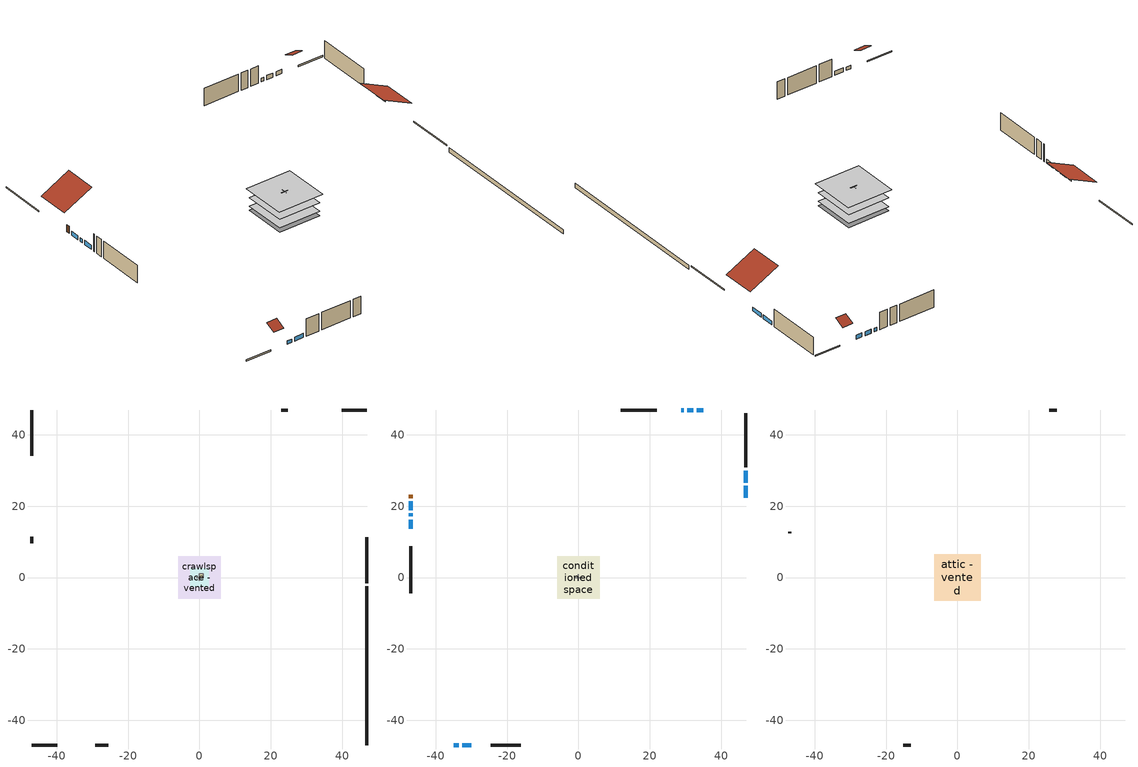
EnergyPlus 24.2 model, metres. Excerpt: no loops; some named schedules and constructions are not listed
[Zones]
crawlspace - vented
 floor foundation (Slab2 construction): -5.92,-5.92 -5.92,5.92 5.92,5.92 5.92,-5.92 z-0.91
 wall outside (RimJoist1 construction): 46.96,-1.59 46.96,11.25 z0.3:0.61
 wall outside (RimJoist2 construction): -46.96,-46.96 -39.82,-46.96 z0.3:0.61
 wall outside (RimJoist3 construction): -46.96,46.96 -46.96,34.12 z0.3:0.61
 wall outside (RimJoist4 construction): 46.96,46.96 39.82,46.96 z0.3:0.61
 wall foundation (FoundationWall1 construction): 46.96,-46.96 46.96,-2.52 z-0.91:0.3
furnace airloop ret air zone
 floor adiabatic (AdiabaticConst): 0,0 0,1 1,1 1,0 z0
 wall adiabatic (AdiabaticConst): 0,1 0,0 1,0 1,1 0,1 z0:1
 ceiling adiabatic (AdiabaticConst): 1,0 1,1 0,1 0,0 z1
garage
 floor foundation (Slab1 construction): -2.59,-2.59 -2.59,2.59 2.59,2.59 2.59,-2.59 z0
 wall outside (Wall1 construction): -29.2,-46.96 -25.54,-46.96 z0.3:5.18
 wall outside (Wall12 construction): 24.73,46.96 22.91,46.96 z0.3:5.18
 wall outside (Wall2 construction): -46.96,11.49 -46.96,9.66 z0.3:5.18
 wall to conditioned space (Wall5 construction Reversed): 0,-0.91 0,0.91 z0.3:5.18
 wall to conditioned space (Wall6 construction Reversed): 0.91,0 -0.91,0 z0.3:5.18
conditioned space
 floor to crawlspace - vented (Floor1 construction): -5.92,-5.92 -5.92,5.92 5.92,5.92 5.92,-5.92 z0.3
 floor to garage (Floor2 construction): -2.59,-2.59 -2.59,2.59 2.59,2.59 2.59,-2.59 z0.3
 floor adiabatic (AdiabaticFloorConstruction): -5.92,-5.92 -5.92,5.92 5.92,5.92 5.92,-5.92 z2.74
 wall outside (AdiabaticWallConstruction 1): -46.96,23.2 -46.96,22.28 z0.3:2.34
 wall outside (AdiabaticWallConstruction): 46.96,22.37 46.96,25.7 / 46.96,26.63 46.96,29.96 / -46.96,21.36 -46.96,18.88 z0.3:1.4; 34.91,46.96 33.16,46.96 / -46.96,16.24 -46.96,13.69 / 32.23,46.96 30.48,46.96 z0.3:1.46; -34.91,-46.96 -33.57,-46.96 z0.3:1.22; -32.64,-46.96 -30.12,-46.96 z0.3:1.43; -46.96,17.96 -46.96,17.17 z0.3:1.37; 29.55,46.96 28.78,46.96 z0.3:1.34
 wall outside (Wall3 construction): 46.96,30.89 46.96,46.03 z0.3:5.18
 wall outside (Wall4 construction): -24.61,-46.96 -16.2,-46.96 z0.3:5.18
 wall outside (Wall7 construction): -46.96,8.73 -46.96,-4.36 z0.3:5.18
 wall outside (Wall8 construction): 21.98,46.96 11.9,46.96 z0.3:5.18
 window (WindowConstruction): 46.96,22.37 46.96,25.7 z0.3:1.4
 window (WindowConstruction 9): 34.91,46.96 33.16,46.96 z0.3:1.46
 window (WindowConstruction 1): 46.96,26.63 46.96,29.96 z0.3:1.4
 window (WindowConstruction 2): -34.91,-46.96 -33.57,-46.96 z0.3:1.22
 window (WindowConstruction 3): -32.64,-46.96 -30.13,-46.96 z0.3:1.43
 window (WindowConstruction 4): -46.96,21.36 -46.96,18.88 z0.3:1.4
 window (WindowConstruction 5): -46.96,17.95 -46.96,17.17 z0.3:1.37
 window (WindowConstruction 6): -46.96,16.24 -46.96,13.69 z0.3:1.46
 window (WindowConstruction 7): 32.23,46.96 30.48,46.96 z0.3:1.46
 window (WindowConstruction 8): 29.55,46.96 28.78,46.96 z0.3:1.34
 door (Door): -46.96,23.2 -46.96,22.28 z0.3:2.34
 ceiling adiabatic (AdiabaticFloorConstruction): 5.92,-5.92 5.92,5.92 -5.92,5.92 -5.92,-5.92 z2.74
attic - vented
 floor to conditioned space (Floor3 construction Reversed): -6.46,-6.46 -6.46,6.46 6.46,6.46 6.46,-6.46 z5.18
 wall outside (Wall10 construction): 27.85,46.96 25.66,46.96 z0.3:5.18
 wall outside (Wall11 construction): -46.96,12.76 -46.96,12.42 z0.3:5.18
 wall outside (Wall9 construction): -15.27,-46.96 -13.08,-46.96 z0.3:5.18
 roof outside (Roof1 construction): 46.96,21.45,5.18 38.66,21.45,9.33 38.66,12.17,9.33 46.96,12.17,5.18
 roof outside (Roof2 construction): -35.84,-46.96,5.18 -35.84,-44.22,6.55 -38.89,-44.22,6.55 -38.89,-46.96,5.18
 roof outside (Roof3 construction): 35.84,46.96,5.18 35.84,44.22,6.55 38.89,44.22,6.55 38.89,46.96,5.18
 roof outside (Roof4 construction): -46.96,24.13,5.18 -38.85,24.13,9.24 -38.85,33.19,9.24 -46.96,33.19,5.18
[Material] Roughness=Rough; Thermal Absorptance=0.9
Name | Thickness {m} | Conductivity {W/m-K} | Density {kg/m3} | Specific Heat {J/kg-K} | Solar Absorptance | Visible Absorptance
ceiling loosefill ins | 0.254 | 0.0480833 | 16.02 | 1046.75 | 0.7 | 0.7
ceiling stud and cavity | 0.1397 | 0.104117 | 65.682 | 1177.47 | 0.7 | 0.7
floor covering | 0.0127 | 0.0433444 | 54.468 | 1339.84 | 0.6 | 0.6
floor stud and cavity | 0.1397 | 0.923637 | 92.3553 | 1139.71 | 0.7 | 0.7
gypsum board | 0.0127 | 0.160291 | 801 | 837.4 | 0.6 | 0.6
osb sheathing 0.5 in. 2; osb sheathing 0.5 in. 3 | 0.0127 | 0.115458 | 512.64 | 1214.23 | 0.7 | 0.7
osb sheathing 0.75 in. | 0.01905 | 0.115458 | 512.64 | 1214.23 | 0.7 | 0.7
wall stud and cavity 2 | 0.1397 | 0.335416 | 139.0536 | 1170.24 | 0.7 | 0.7
[Construction]
Floor1 construction Reversed: floor covering, osb sheathing 0.75 in., floor stud and cavity
Floor3 construction: ceiling loosefill ins, ceiling stud and cavity, gypsum board
Wall5 construction: osb sheathing 0.5 in. 2, wall stud and cavity 2, gypsum board
Wall6 construction: osb sheathing 0.5 in. 3, wall stud and cavity 2, gypsum board
[EnergyManagementSystem:Program]
infil_program: Set p_m = 0.14; Set p_s = 0.22; Set s_m = 270; Set s_s = 370; Set z_m = 9.99744; Set z_s = 4.8768; Set f_t = (((s_m/z_m)^p_m)*((z_s/s_s)^p_s)); Set Tdiff = tin_s-tout_s; Set dT = @Abs Tdiff; Set c = 0.3241; Set Cs = 0.0872; Set Cw = 0.1017; Set n = 0.65; Set sft = (f_t*0.5); Set temp1 = ((c*Cw)*((sft*site_vw_s)^(2*n)))^2; Set Qinf = (((c*Cs*(dT^n))^2)+temp1)^0.5; Set Qinf = (@Max Qinf 0); Set mech_vent_house_fan_sensible_load_act = 0.0; Set mech_vent_house_fan_latent_load_act = 0.0; Set OASupInPb = out_pb_s; Set OASupInTemp = tout_s; Set OASupInW = out_wt_s; Set OASupRho = (@RhoAirFnPbTdbW OASupInPb OASupInTemp OASupInW); Set OASupCp = (@CpAirFnW OASupInW); Set OASupInEnth = (@HFnTdbW OASupInTemp OASupInW); Set ZoneTemp = tin_s; Set ZoneW = win_s; Set ZoneCp = (@CpAirFnW ZoneW); Set ZoneAirEnth = (@HFnTdbW ZoneTemp ZoneW); Set mech_vent_house_fan_cfis_act = 0.0; Set QWHV_cfis_sup = 0.0; Set QWHV_cfis_suppl_sup = 0.0; Set QWHV_cfis_suppl_exh = 0.0; Set Qrange = 0; Set Qrange = Qrange + 0.04719 * mech_vent_range_fan_0_sch_s; Set Qbath = 0; Set Qbath = Qbath + 0.04719 * mech_vent_bath_fan_0_sch_s; Set Qdryer = 0; Set Qdryer = Qdryer + 0.16732 * clothes_dryer_exhaust_0_sch_s; Set QWHV_sup = 0.0; Set QWHV_exh = 0.0; Set Qsupply = QWHV_sup + QWHV_cfis_sup + QWHV_cfis_suppl_sup; Set Qexhaust = Qrange + Qbath + Qdryer + QWHV_exh + QWHV_cfis_suppl_exh; Set Qfan = (@Max Qexhaust Qsupply); Set Qducts = 0; Set Qducts = Qducts - furnace_airloop_0_DuctImbalLkSupFanEquivCond; Set Qducts = Qducts + furnace_airloop_0_DuctImbalLkExhFanEquivCond; If Qducts < 0; Set Qsupply = Qsupply - Qducts; Else; Set Qexhaust = Qexhaust + Qducts; EndIf; Set Qfan_with_ducts = (@Max Qexhaust Qsupply); Set Qimb = (@Abs (Qsupply - Qexhaust)); If Qinf + Qimb > 0; Set Qtot = Qfan_with_ducts + (Qinf^2) / (Qinf + Qimb); Else; Set Qtot = Qfan_with_ducts; EndIf; Set Qinf_adj = Qtot - Qfan; Set infil_flow_act = Qinf_adj; Set infil_program_Qinf = Qinf_adj; Set infil_program_Qfan = Qfan; Set Qload = Qfan; Set Effectiveness_Sens = 0.0; Set Effectiveness_Lat = 0.0; Set Fan_MFR = Qload * OASupRho; Set ZoneInEnth = OASupInEnth; Set ZoneInTemp = OASupInTemp; Set FanTotalToCond = Fan_MFR * (ZoneInEnth - ZoneAirEnth); Set FanSensToCond = Fan_MFR * ZoneCp * (ZoneInTemp - ZoneTemp); Set FanLatToCond = FanTotalToCond - FanSensToCond; Set mech_vent_house_fan_sensible_load_act = mech_vent_house_fan_sensible_load_act + FanSensToCond; Set mech_vent_house_fan_latent_load_act = mech_vent_house_fan_latent_load_act + FanLatToCond
natural_vent_program: Set Tin = tin_s; Set Tout = tout_s; Set Wout = out_wt_s; Set Pbar = out_pb_s; Set Phiout = (@RhFnTdbWPb Tout Wout Pbar); Set MaxHR = 0.0115; Set Tnvsp = (htg_sp_s + clg_sp_s) / 2; Set NVavail = natural_vent_s; Set ClgSsnAvail = cool_season; Set Qnv = 0; Set Qwhf = 0; Set whole_house_fan_mix_act = 0; Set whole_house_fan_act = 0; If ((Wout < MaxHR) && (Tin > Tout) && (Tin > Tnvsp) && (ClgSsnAvail > 0)); Set WHF_Flow = 0; Set Adj = (Tin-Tnvsp)/(Tin-Tout); Set Adj = (@Min Adj 1); Set Adj = (@Max Adj 0); If (WHF_Flow > 0); Set Qwhf = WHF_Flow*Adj; Set whole_house_fan_mix_act = WHF_Flow*Adj; Set WHF_W = 0; Set whole_house_fan_act = WHF_W*Adj; ElseIf (NVavail > 0); Set NVArea = 9131.34689856; Set Cs = 0.00017937135914540493; Set Cw = 8.97707065726015e-05; Set Tdiff = Tin-Tout; Set dT = (@Abs Tdiff); Set Vwind = site_vw_s; Set SGNV = NVArea*Adj*((((Cs*dT)+(Cw*(Vwind^2)))^0.5)/1000); Set MaxNV = 4.165722765312; Set Qnv = (@Min SGNV MaxNV); EndIf; EndIf; Set natural_vent_flow_act = Qnv; Set whole_house_fan_flow_act = Qwhf; Set natural_vent_program_Qnv = Qnv; Set natural_vent_program_Qwhf = Qwhf
room_ac_supply_fan_disaggregate_program: Set room_ac_supply_fan_clg = 0; If room_ac_clg_coil_s > 0; Set room_ac_supply_fan_clg = room_ac_supply_fan_s; EndIf
total_airflows_program: Set total_infil_flow_rate = 0; Set total_mechvent_flow_rate = 0; Set total_natvent_flow_rate = 0; Set total_whf_flow_rate = 0; Set total_infil_flow_rate = total_infil_flow_rate + (infil_program_Qinf * 1); Set total_mechvent_flow_rate = total_mechvent_flow_rate + (infil_program_Qfan * 1); Set total_natvent_flow_rate = total_natvent_flow_rate + (natural_vent_program_Qnv * 1); Set total_whf_flow_rate = total_whf_flow_rate + (natural_vent_program_Qwhf * 1)
total_loads_program: Set loads_htg_tot = 0; Set loads_clg_tot = 0; If htg_load_cond > 0; Set loads_htg_tot = loads_htg_tot + (htg_load_cond - clg_load_cond) * 1.0; Set loads_htg_tot = loads_htg_tot + (htg_load_duct - clg_load_duct) * 1.0; EndIf; Set loads_htg_tot = (@Max loads_htg_tot 0); If clg_load_cond > 0; Set loads_clg_tot = loads_clg_tot + (clg_load_cond - htg_load_cond) * 0.8; Set loads_clg_tot = loads_clg_tot + (clg_load_duct - htg_load_duct) * 0.8; EndIf; Set loads_clg_tot = (@Max loads_clg_tot 0)
unmet_hours_program: Set htg_unmet_hours = 0; Set clg_unmet_hours = 0; Set unit_htg_unmet_hours = 0; If ((DayOfYear >= 1) && (DayOfYear <= 365)); Set unit_htg_unmet_hours = unit_htg_unmet_hours + conditioned_space_htg_unmet_s; If unit_htg_unmet_hours > htg_unmet_hours; Set htg_unmet_hours = unit_htg_unmet_hours; EndIf; EndIf; Set unit_clg_unmet_hours = 0; If ((DayOfYear >= 1) && (DayOfYear <= 365)); Set unit_clg_unmet_hours = unit_clg_unmet_hours + conditioned_space_clg_unmet_s; If unit_clg_unmet_hours > clg_unmet_hours; Set clg_unmet_hours = unit_clg_unmet_hours; EndIf; EndIf
water_heater_Control: Set water_heater_HPWHSchedOverride = water_heater_T_set; If (water_heater_amb_temp<5.56) || (water_heater_amb_temp>48.89); Set water_heater_UESchedOverride = water_heater_T_set; Set water_heater_LESchedOverride = water_heater_T_set; Else; Set water_heater_UESchedOverride = water_heater_T_set - 9.0; Set water_heater_LESchedOverride = 0; EndIf
water_heater_hpwh_EC_adj: If WarmupFlag == 0; Set dhw_e_cons = water_heater_tank_energy + water_heater_tank_on_cycle_parasitic + water_heater_tank_off_cycle_parasitic + water_heater_coil_energy + water_heater_fan_energy; Set water_heater_hpwh_ec_adj_act = 0.0 * dhw_e_cons / 1; EndIf
water_heater_InletAir: Set water_heater_Tamb_act = water_heater_amb_temp; Set water_heater_RHamb_act = 0; Set water_heater_RHamb_act = water_heater_RHamb_act + (water_heater_amb_rh / 100) / 1; Set water_heater_sens_act = (0 - water_heater_sens_cool - (water_heater_tl + water_heater_fan_pwr)) / 1; Set water_heater_lat_act = (0 - water_heater_lat_cool) / 1
[EnergyManagementSystem:Subroutine]
furnace_airloop_0_duct_subroutine: Set AH_MFR = furnace_airloop_AH_MFR / 1; If AH_MFR > 0; Set AH_Tout = furnace_airloop_AH_Tout; Set AH_Wout = furnace_airloop_AH_Wout; Set RA_T = furnace_airloop_RA_T; Set RA_W = furnace_airloop_Ra_W; Set Fan_RTF = furnace_airloop_Fan_RTF; Set DZ_T = furnace_airloop_0_DZ_T; Set DZ_W = furnace_airloop_0_DZ_W; Set AH_VFR = furnace_airloop_AH_VFR / 1; Set h_SA = (@HFnTdbW AH_Tout AH_Wout); Set h_RA = (@HFnTdbW RA_T RA_W); Set h_fg = (@HfgAirFnWTdb AH_Wout AH_Tout); Set h_DZ = (@HFnTdbW DZ_T DZ_W); Set air_cp = 1006.0; Set f_sup = 0.133; Set f_ret = 0.067; Set sup_lk_mfr = f_sup * AH_MFR; Set ret_lk_mfr = f_ret * AH_MFR; Set SupTotLkToCond = sup_lk_mfr*(h_RA - h_SA); Set SupLatLkToCond = sup_lk_mfr*h_fg*(RA_W-AH_Wout); Set SupSensLkToCond = SupTotLkToCond-SupLatLkToCond; Set supply_ua = 207.982; Set eTm = 0-((Fan_RTF/(AH_MFR*air_cp))*supply_ua); Set t_sup = DZ_T+((AH_Tout-DZ_T)*(@Exp eTm)); Set SupCondToCond = AH_MFR*air_cp*(t_sup-AH_Tout); Set SupCondToDZ = 0-SupCondToCond; Set return_ua = 77.031; Set eTm = 0-((Fan_RTF/(AH_MFR*air_cp))*return_ua); Set t_ret = DZ_T+((RA_T-DZ_T)*(@Exp eTm)); Set RetCondToRP = AH_MFR*air_cp*(t_ret-RA_T); Set RetCondToDZ = 0-RetCondToRP; Set RetLatLkToRP = 0; Set RetSensLkToRP = ret_lk_mfr*air_cp*(DZ_T-RA_T); Set SupTotLkToDZ = sup_lk_mfr*(h_SA-h_DZ); Set SupLatLkToDZ = sup_lk_mfr*h_fg*(AH_Wout-DZ_W); Set SupSensLkToDZ = SupTotLkToDZ-SupLatLkToDZ; Set FracOutsideToCond = 1.0; Set FracOutsideToDZ = 0.0; Set FracCondToOutside = 0.0; Set FracDZToOutside = 1.0; Set FracDZToCond = 0.0; Set FracCondToDZ = 0.0; Set lk_imbal_vfr = @ABS(f_sup - f_ret) * AH_VFR; Set ImbalLkCondToDZ = lk_imbal_vfr * FracCondToDZ; Set ImbalLkDZToCond = lk_imbal_vfr * FracDZToCond; Set ImbalLkOutsideToCond = lk_imbal_vfr * FracOutsideToCond; Set ImbalLkOutsideToDZ = lk_imbal_vfr * FracOutsideToDZ; Set ImbalLkCondToOutside = lk_imbal_vfr * FracCondToOutside; Set ImbalLkDZToOutside = lk_imbal_vfr * FracDZToOutside; Else; Set SupLatLkToCond = 0; Set SupSensLkToCond = 0; Set SupCondToCond = 0; Set RetCondToRP = 0; Set RetLatLkToRP = 0; Set RetSensLkToRP = 0; Set RetCondToDZ = 0; Set SupCondToDZ = 0; Set SupLatLkToDZ = 0; Set SupSensLkToDZ = 0; Set ImbalLkCondToDZ = 0; Set ImbalLkDZToCond = 0; Set ImbalLkOutsideToCond = 0; Set ImbalLkOutsideToDZ = 0; Set ImbalLkCondToOutside = 0; Set ImbalLkDZToOutside = 0; EndIf; Set furnace_airloop_0_SupLatLkToCond = SupLatLkToCond; Set furnace_airloop_0_SupSensLkToCond = SupSensLkToCond; Set furnace_airloop_0_SupCondToLv = SupCondToCond; Set furnace_airloop_0_RetCondToRP = RetCondToRP; Set furnace_airloop_0_RetLatLkToRP = RetLatLkToRP; Set furnace_airloop_0_RetSensLkToRP = RetSensLkToRP; Set furnace_airloop_0_RetCondToDZ = RetCondToDZ; Set furnace_airloop_0_SupCondToDZ = SupCondToDZ; Set furnace_airloop_0_SupLatLkToDZ = SupLatLkToDZ; Set furnace_airloop_0_SupSensLkToDZ = SupSensLkToDZ; Set furnace_airloop_0_ZoneMixCondToDZ = ImbalLkCondToDZ; Set furnace_airloop_0_ZoneMixDZToCond = ImbalLkDZToCond; Set furnace_airloop_0_DuctImbalLkSupFanEquivCond = ImbalLkCondToOutside; Set furnace_airloop_0_DuctImbalLkExhFanEquivCond = ImbalLkOutsideToCond; Set furnace_airloop_0_DuctImbalLkSupFanEquivDZ = ImbalLkDZToOutside; Set furnace_airloop_0_DuctImbalLkExhFanEquivDZ = ImbalLkOutsideToDZ
[EnergyManagementSystem:ProgramCallingManager]
component_loads_program_calling_manager: EndOfZoneTimestepAfterZoneReporting; component_loads_program
crawlspace_vented_1_duct_leakage_imbalance_infil_program_calling_manager: BeginZoneTimestepAfterInitHeatBalance; crawlspace_vented_1_duct_leakage_imbalance_infil_program
fridge_schedule_program_calling_manager: BeginZoneTimestepAfterInitHeatBalance; fridge_schedule_program
furnace_airloop_0_duct_program_calling_manager: EndOfSystemTimestepAfterHVACReporting; furnace_airloop_0_duct_program
furnace_supply_fan_disaggregate_program_calling_manager: EndOfSystemTimestepBeforeHVACReporting; furnace_supply_fan_disaggregate_program
infil_program_calling_manager: BeginZoneTimestepAfterInitHeatBalance; infil_program
natural_vent_program_calling_manager: BeginZoneTimestepAfterInitHeatBalance; natural_vent_program
room_ac_supply_fan_disaggregate_program_calling_manager: EndOfSystemTimestepBeforeHVACReporting; room_ac_supply_fan_disaggregate_program
total_airflows_program_calling_manager: EndOfZoneTimestepAfterZoneReporting; total_airflows_program
total_loads_program_calling_manager: EndOfZoneTimestepAfterZoneReporting; total_loads_program
unmet_hours_program_calling_manager: EndOfZoneTimestepBeforeZoneReporting; unmet_hours_program
water_heater_hpwh_EC_adj_ProgramManager: EndOfSystemTimestepBeforeHVACReporting; water_heater_hpwh_EC_adj
water_heater_ProgramManager: InsideHVACSystemIterationLoop; water_heater_Control; water_heater_InletAir
[EnergyManagementSystem:OutputVariable]
Name | EMS Variable | Type of Data in Variable | Update Frequency | EMS Program or Subroutine | Units
furnace supply fan disaggregate htg primary | furnace_supply_fan_primary_htg | Summed | SystemTimestep | furnace_supply_fan_disaggregate_program | J
room ac supply fan disaggregate clg | room_ac_supply_fan_clg | Summed | SystemTimestep | room_ac_supply_fan_disaggregate_program | J
loads_htg_tot_peakload_outvar; loads_htg_tot_annual_outvar; loads_htg_tot_timeseries_outvar | loads_htg_tot | Summed | ZoneTimestep | total_loads_program | J
loads_clg_tot_peakload_outvar; loads_clg_tot_annual_outvar; loads_clg_tot_timeseries_outvar | loads_clg_tot | Summed | ZoneTimestep | total_loads_program | J
htg_unmet_hours_annual_outvar; htg_unmet_hours_timeseries_outvar | htg_unmet_hours | Summed | ZoneTimestep | unmet_hours_program | hr
clg_unmet_hours_annual_outvar; clg_unmet_hours_timeseries_outvar | clg_unmet_hours | Summed | ZoneTimestep | unmet_hours_program | hr
loads_htg_roofs_annual_outvar; loads_htg_roofs_timeseries_outvar | loads_htg_roofs | Summed | ZoneTimestep | component_loads_program | J
loads_htg_ceilings_annual_outvar; loads_htg_ceilings_timeseries_outvar | loads_htg_ceilings | Summed | ZoneTimestep | component_loads_program | J
loads_htg_walls_annual_outvar; loads_htg_walls_timeseries_outvar | loads_htg_walls | Summed | ZoneTimestep | component_loads_program | J
loads_htg_rim_joists_annual_outvar; loads_htg_rim_joists_timeseries_outvar | loads_htg_rim_joists | Summed | ZoneTimestep | component_loads_program | J
loads_htg_foundation_walls_annual_outvar; loads_htg_foundation_walls_timeseries_outvar | loads_htg_foundation_walls | Summed | ZoneTimestep | component_loads_program | J
loads_htg_doors_annual_outvar; loads_htg_doors_timeseries_outvar | loads_htg_doors | Summed | ZoneTimestep | component_loads_program | J
loads_htg_windows_conduction_annual_outvar; loads_htg_windows_conduction_timeseries_outvar | loads_htg_windows_conduction | Summed | ZoneTimestep | component_loads_program | J
loads_htg_windows_solar_annual_outvar; loads_htg_windows_solar_timeseries_outvar | loads_htg_windows_solar | Summed | ZoneTimestep | component_loads_program | J
loads_htg_skylights_conduction_annual_outvar; loads_htg_skylights_conduction_timeseries_outvar | loads_htg_skylights_conduction | Summed | ZoneTimestep | component_loads_program | J
loads_htg_skylights_solar_annual_outvar; loads_htg_skylights_solar_timeseries_outvar | loads_htg_skylights_solar | Summed | ZoneTimestep | component_loads_program | J
loads_htg_floors_annual_outvar; loads_htg_floors_timeseries_outvar | loads_htg_floors | Summed | ZoneTimestep | component_loads_program | J
loads_htg_slabs_annual_outvar; loads_htg_slabs_timeseries_outvar | loads_htg_slabs | Summed | ZoneTimestep | component_loads_program | J
loads_htg_internal_mass_annual_outvar; loads_htg_internal_mass_timeseries_outvar | loads_htg_internal_mass | Summed | ZoneTimestep | component_loads_program | J
loads_htg_infil_annual_outvar; loads_htg_infil_timeseries_outvar | loads_htg_infil | Summed | ZoneTimestep | component_loads_program | J
loads_htg_natvent_annual_outvar; loads_htg_natvent_timeseries_outvar | loads_htg_natvent | Summed | ZoneTimestep | component_loads_program | J
loads_htg_mechvent_annual_outvar; loads_htg_mechvent_timeseries_outvar | loads_htg_mechvent | Summed | ZoneTimestep | component_loads_program | J
loads_htg_whf_annual_outvar; loads_htg_whf_timeseries_outvar | loads_htg_whf | Summed | ZoneTimestep | component_loads_program | J
loads_htg_ducts_annual_outvar; loads_htg_ducts_timeseries_outvar | loads_htg_ducts | Summed | ZoneTimestep | component_loads_program | J
loads_htg_intgains_annual_outvar; loads_htg_intgains_timeseries_outvar | loads_htg_intgains | Summed | ZoneTimestep | component_loads_program | J
loads_htg_lighting_annual_outvar; loads_htg_lighting_timeseries_outvar | loads_htg_lighting | Summed | ZoneTimestep | component_loads_program | J
loads_clg_roofs_annual_outvar; loads_clg_roofs_timeseries_outvar | loads_clg_roofs | Summed | ZoneTimestep | component_loads_program | J
loads_clg_ceilings_annual_outvar; loads_clg_ceilings_timeseries_outvar | loads_clg_ceilings | Summed | ZoneTimestep | component_loads_program | J
loads_clg_walls_annual_outvar; loads_clg_walls_timeseries_outvar | loads_clg_walls | Summed | ZoneTimestep | component_loads_program | J
loads_clg_rim_joists_annual_outvar; loads_clg_rim_joists_timeseries_outvar | loads_clg_rim_joists | Summed | ZoneTimestep | component_loads_program | J
loads_clg_foundation_walls_annual_outvar; loads_clg_foundation_walls_timeseries_outvar | loads_clg_foundation_walls | Summed | ZoneTimestep | component_loads_program | J
loads_clg_doors_annual_outvar; loads_clg_doors_timeseries_outvar | loads_clg_doors | Summed | ZoneTimestep | component_loads_program | J
loads_clg_windows_conduction_annual_outvar; loads_clg_windows_conduction_timeseries_outvar | loads_clg_windows_conduction | Summed | ZoneTimestep | component_loads_program | J
loads_clg_windows_solar_annual_outvar; loads_clg_windows_solar_timeseries_outvar | loads_clg_windows_solar | Summed | ZoneTimestep | component_loads_program | J
loads_clg_skylights_conduction_annual_outvar; loads_clg_skylights_conduction_timeseries_outvar | loads_clg_skylights_conduction | Summed | ZoneTimestep | component_loads_program | J
loads_clg_skylights_solar_annual_outvar; loads_clg_skylights_solar_timeseries_outvar | loads_clg_skylights_solar | Summed | ZoneTimestep | component_loads_program | J
loads_clg_floors_annual_outvar; loads_clg_floors_timeseries_outvar | loads_clg_floors | Summed | ZoneTimestep | component_loads_program | J
loads_clg_slabs_annual_outvar; loads_clg_slabs_timeseries_outvar | loads_clg_slabs | Summed | ZoneTimestep | component_loads_program | J
loads_clg_internal_mass_annual_outvar; loads_clg_internal_mass_timeseries_outvar | loads_clg_internal_mass | Summed | ZoneTimestep | component_loads_program | J
loads_clg_infil_annual_outvar; loads_clg_infil_timeseries_outvar | loads_clg_infil | Summed | ZoneTimestep | component_loads_program | J
loads_clg_natvent_annual_outvar; loads_clg_natvent_timeseries_outvar | loads_clg_natvent | Summed | ZoneTimestep | component_loads_program | J
loads_clg_mechvent_annual_outvar; loads_clg_mechvent_timeseries_outvar | loads_clg_mechvent | Summed | ZoneTimestep | component_loads_program | J
loads_clg_whf_annual_outvar; loads_clg_whf_timeseries_outvar | loads_clg_whf | Summed | ZoneTimestep | component_loads_program | J
loads_clg_ducts_annual_outvar; loads_clg_ducts_timeseries_outvar | loads_clg_ducts | Summed | ZoneTimestep | component_loads_program | J
loads_clg_intgains_annual_outvar; loads_clg_intgains_timeseries_outvar | loads_clg_intgains | Summed | ZoneTimestep | component_loads_program | J
loads_clg_lighting_annual_outvar; loads_clg_lighting_timeseries_outvar | loads_clg_lighting | Summed | ZoneTimestep | component_loads_program | J
total_infil_flow_rate_timeseries_outvar | total_infil_flow_rate | Averaged | ZoneTimestep | total_airflows_program | m^3/s
total_mechvent_flow_rate_timeseries_outvar | total_mechvent_flow_rate | Averaged | ZoneTimestep | total_airflows_program | m^3/s
total_natvent_flow_rate_timeseries_outvar | total_natvent_flow_rate | Averaged | ZoneTimestep | total_airflows_program | m^3/s
total_whf_flow_rate_timeseries_outvar | total_whf_flow_rate | Averaged | ZoneTimestep | total_airflows_program | m^3/s
[Schedule:Day:Interval]
trans schedule winter=0.85 summer=0.7 day; trans schedule winter=0.85 summer=0.7 day 2: No, 24:00, 0.85
trans schedule winter=0.85 summer=0.7 day 1: No, 24:00, 0.7
trans schedule winter=0.85 summer=0.7 default day; mech vent bath fan 0 schedule default day; mech vent range fan 0 schedule default day; misc permanent spa pump schedule default day; general water use schedule default day; misc permanent spa heater schedule default day; cooling season schedule day; cooling season schedule day 2; cooling season schedule default day; exterior lighting schedule default day; natural vent schedule default day: No, 24:00, 0
mech vent bath fan 0 schedule day: No, 03:00, 0, 04:00, 1, 24:00, 0
mech vent range fan 0 schedule day: No, 16:00, 0, 17:00, 1, 24:00, 0
misc permanent spa pump schedule day; misc permanent spa pump schedule day 2; misc permanent spa pump schedule day 4; misc permanent spa pump schedule day 8; misc permanent spa pump schedule day 10: No, 01:00, 0.151232, 02:00, 0.182738, 03:00, 0.151232, 04:00, 0.182738, 05:00, 0.296162, 06:00, 0.422188, 07:00, 0.359175, 09:00, 0.151232, 10:00, 0.119725, 11:00, 0.0945197, 14:00, 0.0882184, 15:00, 0.151232, 16:00, 0.365476, 17:00, 0.793966, 18:00, 0.76876, 19:00, 0.428489, 20:00, 0.38438, 21:00, 0.321367, 22:00, 0.270956, 24:00, 0.151232
misc permanent spa pump schedule day 1: No, 01:00, 0.152381, 02:00, 0.184127, 03:00, 0.152381, 04:00, 0.184127, 05:00, 0.298413, 06:00, 0.425397, 07:00, 0.361905, 09:00, 0.152381, 10:00, 0.120635, 11:00, 0.0952381, 14:00, 0.0888889, 15:00, 0.152381, 16:00, 0.368254, 17:00, 0.8, 18:00, 0.774603, 19:00, 0.431746, 20:00, 0.387302, 21:00, 0.32381, 22:00, 0.273016, 24:00, 0.152381
misc permanent spa pump schedule day 3; misc permanent spa pump schedule day 9: No, 01:00, 0.150246, 02:00, 0.181548, 03:00, 0.150246, 04:00, 0.181548, 05:00, 0.294232, 06:00, 0.419438, 07:00, 0.356835, 09:00, 0.150246, 10:00, 0.118945, 11:00, 0.0939039, 14:00, 0.0876437, 15:00, 0.150246, 16:00, 0.363095, 17:00, 0.788793, 18:00, 0.763752, 19:00, 0.425698, 20:00, 0.381876, 21:00, 0.319273, 22:00, 0.269191, 24:00, 0.150246
misc permanent spa pump schedule day 5; misc permanent spa pump schedule day 7; misc permanent spa heater schedule day 3: No, 01:00, 0.190476, 02:00, 0.230159, 03:00, 0.190476, 04:00, 0.230159, 05:00, 0.373016, 06:00, 0.531746, 07:00, 0.452381, 09:00, 0.190476, 10:00, 0.150794, 11:00, 0.119048, 14:00, 0.111111, 15:00, 0.190476, 16:00, 0.460317, 17:00, 1, 18:00, 0.968254, 19:00, 0.539683, 20:00, 0.484127, 21:00, 0.404762, 22:00, 0.34127, 24:00, 0.190476
misc permanent spa pump schedule day 6: No, 01:00, 0.190148, 02:00, 0.229762, 03:00, 0.190148, 04:00, 0.229762, 05:00, 0.372373, 06:00, 0.530829, 07:00, 0.451601, 09:00, 0.190148, 10:00, 0.150534, 11:00, 0.118842, 14:00, 0.11092, 15:00, 0.190148, 16:00, 0.459524, 17:00, 0.998276, 18:00, 0.966585, 19:00, 0.538752, 20:00, 0.483292, 21:00, 0.404064, 22:00, 0.340681, 24:00, 0.190148
general water use schedule day: No, 01:00, 0.315068, 03:00, 0.287671, 04:00, 0.342466, 05:00, 0.369863, 06:00, 0.520548, 07:00, 0.60274, 08:00, 0.534247, 10:00, 0.506849, 11:00, 0.465753, 14:00, 0.479452, 15:00, 0.534247, 16:00, 0.589041, 17:00, 0.69863, 18:00, 0.876712, 19:00, 0.890411, 20:00, 0.986301, 21:00, 1, 22:00, 0.863014, 23:00, 0.616438, 24:00, 0.465753
misc permanent spa heater schedule day; misc permanent spa heater schedule day 6: No, 01:00, 0.145464, 02:00, 0.175769, 03:00, 0.145464, 04:00, 0.175769, 05:00, 0.284867, 06:00, 0.406087, 07:00, 0.345477, 09:00, 0.145464, 10:00, 0.115159, 11:00, 0.090915, 14:00, 0.084854, 15:00, 0.145464, 16:00, 0.351538, 17:00, 0.763686, 18:00, 0.739442, 19:00, 0.412148, 20:00, 0.369721, 21:00, 0.309111, 22:00, 0.260623, 24:00, 0.145464
misc permanent spa heater schedule day 1: No, 01:00, 0.145116, 02:00, 0.175349, 03:00, 0.145116, 04:00, 0.175349, 05:00, 0.284186, 06:00, 0.405117, 07:00, 0.344652, 09:00, 0.145116, 10:00, 0.114884, 11:00, 0.0906978, 14:00, 0.0846513, 15:00, 0.145116, 16:00, 0.350698, 17:00, 0.761861, 18:00, 0.737675, 19:00, 0.411163, 20:00, 0.368838, 21:00, 0.308372, 22:00, 0.26, 24:00, 0.145116
misc permanent spa heater schedule day 2: No, 01:00, 0.188391, 02:00, 0.227639, 03:00, 0.188391, 04:00, 0.227639, 05:00, 0.368932, 06:00, 0.525924, 07:00, 0.447428, 09:00, 0.188391, 10:00, 0.149143, 11:00, 0.117744, 14:00, 0.109895, 15:00, 0.188391, 16:00, 0.455277, 17:00, 0.989051, 18:00, 0.957653, 19:00, 0.533774, 20:00, 0.478826, 21:00, 0.40033, 22:00, 0.337533, 24:00, 0.188391
misc permanent spa heater schedule day 4: No, 01:00, 0.1618, 02:00, 0.195509, 03:00, 0.1618, 04:00, 0.195509, 05:00, 0.316859, 06:00, 0.451693, 07:00, 0.384276, 09:00, 0.1618, 10:00, 0.128092, 11:00, 0.101125, 14:00, 0.0943836, 15:00, 0.1618, 16:00, 0.391018, 17:00, 0.849453, 18:00, 0.822486, 19:00, 0.458435, 20:00, 0.411243, 21:00, 0.343826, 22:00, 0.289893, 24:00, 0.1618
misc permanent spa heater schedule day 5: No, 01:00, 0.160758, 02:00, 0.194249, 03:00, 0.160758, 04:00, 0.194249, 05:00, 0.314817, 06:00, 0.448782, 07:00, 0.3818, 09:00, 0.160758, 10:00, 0.127267, 11:00, 0.100474, 14:00, 0.0937753, 15:00, 0.160758, 16:00, 0.388498, 17:00, 0.843978, 18:00, 0.817185, 19:00, 0.45548, 20:00, 0.408593, 21:00, 0.34161, 22:00, 0.288024, 24:00, 0.160758
cooling season schedule day 1; natural vent schedule day: No, 24:00, 1
exterior lighting schedule day: No, 01:00, 0.566667, 03:00, 0.524167, 05:00, 0.495833, 06:00, 0.5525, 07:00, 0.623333, 08:00, 0.580833, 09:00, 0.439167, 10:00, 0.354167, 12:00, 0.34, 13:00, 0.354167, 14:00, 0.396667, 15:00, 0.425, 16:00, 0.495833, 17:00, 0.623333, 18:00, 0.793333, 19:00, 0.906667, 20:00, 0.963333, 21:00, 0.991667, 22:00, 0.920833, 23:00, 0.793333, 24:00, 0.665833
exterior lighting schedule day 1: No, 01:00, 0.528571, 03:00, 0.488929, 05:00, 0.4625, 06:00, 0.515357, 07:00, 0.581429, 08:00, 0.541786, 09:00, 0.409643, 10:00, 0.330357, 12:00, 0.317143, 13:00, 0.330357, 14:00, 0.37, 15:00, 0.396429, 16:00, 0.4625, 17:00, 0.581429, 18:00, 0.74, 19:00, 0.845714, 20:00, 0.898571, 21:00, 0.925, 22:00, 0.858929, 23:00, 0.74, 24:00, 0.621071
exterior lighting schedule day 10: No, 01:00, 0.552381, 03:00, 0.510952, 05:00, 0.483333, 06:00, 0.538571, 07:00, 0.607619, 08:00, 0.56619, 09:00, 0.428095, 10:00, 0.345238, 12:00, 0.331429, 13:00, 0.345238, 14:00, 0.386667, 15:00, 0.414286, 16:00, 0.483333, 17:00, 0.607619, 18:00, 0.773333, 19:00, 0.88381, 20:00, 0.939048, 21:00, 0.966667, 22:00, 0.897619, 23:00, 0.773333, 24:00, 0.649048
exterior lighting schedule day 11: No, 01:00, 0.571429, 03:00, 0.528571, 05:00, 0.5, 06:00, 0.557143, 07:00, 0.628571, 08:00, 0.585714, 09:00, 0.442857, 10:00, 0.357143, 12:00, 0.342857, 13:00, 0.357143, 14:00, 0.4, 15:00, 0.428571, 16:00, 0.5, 17:00, 0.628571, 18:00, 0.8, 19:00, 0.914286, 20:00, 0.971429, 21:00, 1, 22:00, 0.928571, 23:00, 0.8, 24:00, 0.671429
exterior lighting schedule day 2: No, 01:00, 0.485714, 03:00, 0.449286, 05:00, 0.425, 06:00, 0.473571, 07:00, 0.534286, 08:00, 0.497857, 09:00, 0.376429, 10:00, 0.303571, 12:00, 0.291429, 13:00, 0.303571, 14:00, 0.34, 15:00, 0.364286, 16:00, 0.425, 17:00, 0.534286, 18:00, 0.68, 19:00, 0.777143, 20:00, 0.825714, 21:00, 0.85, 22:00, 0.789286, 23:00, 0.68, 24:00, 0.570714
exterior lighting schedule day 3: No, 01:00, 0.442857, 03:00, 0.409643, 05:00, 0.3875, 06:00, 0.431786, 07:00, 0.487143, 08:00, 0.453929, 09:00, 0.343214, 10:00, 0.276786, 12:00, 0.265714, 13:00, 0.276786, 14:00, 0.31, 15:00, 0.332143, 16:00, 0.3875, 17:00, 0.487143, 18:00, 0.62, 19:00, 0.708571, 20:00, 0.752857, 21:00, 0.775, 22:00, 0.719643, 23:00, 0.62, 24:00, 0.520357
exterior lighting schedule day 4: No, 01:00, 0.4, 03:00, 0.37, 05:00, 0.35, 06:00, 0.39, 07:00, 0.44, 08:00, 0.41, 09:00, 0.31, 10:00, 0.25, 12:00, 0.24, 13:00, 0.25, 14:00, 0.28, 15:00, 0.3, 16:00, 0.35, 17:00, 0.44, 18:00, 0.56, 19:00, 0.64, 20:00, 0.68, 21:00, 0.7, 22:00, 0.65, 23:00, 0.56, 24:00, 0.47
exterior lighting schedule day 5: No, 01:00, 0.380952, 03:00, 0.352381, 05:00, 0.333333, 06:00, 0.371429, 07:00, 0.419048, 08:00, 0.390476, 09:00, 0.295238, 10:00, 0.238095, 12:00, 0.228571, 13:00, 0.238095, 14:00, 0.266667, 15:00, 0.285714, 16:00, 0.333333, 17:00, 0.419048, 18:00, 0.533333, 19:00, 0.609524, 20:00, 0.647619, 21:00, 0.666667, 22:00, 0.619048, 23:00, 0.533333, 24:00, 0.447619
exterior lighting schedule day 6: No, 01:00, 0.390476, 03:00, 0.36119, 05:00, 0.341667, 06:00, 0.380714, 07:00, 0.429524, 08:00, 0.400238, 09:00, 0.302619, 10:00, 0.244048, 12:00, 0.234286, 13:00, 0.244048, 14:00, 0.273333, 15:00, 0.292857, 16:00, 0.341667, 17:00, 0.429524, 18:00, 0.546667, 19:00, 0.624762, 20:00, 0.66381, 21:00, 0.683333, 22:00, 0.634524, 23:00, 0.546667, 24:00, 0.45881
exterior lighting schedule day 7: No, 01:00, 0.419048, 03:00, 0.387619, 05:00, 0.366667, 06:00, 0.408571, 07:00, 0.460952, 08:00, 0.429524, 09:00, 0.324762, 10:00, 0.261905, 12:00, 0.251429, 13:00, 0.261905, 14:00, 0.293333, 15:00, 0.314286, 16:00, 0.366667, 17:00, 0.460952, 18:00, 0.586667, 19:00, 0.670476, 20:00, 0.712381, 21:00, 0.733333, 22:00, 0.680952, 23:00, 0.586667, 24:00, 0.492381
exterior lighting schedule day 8: No, 01:00, 0.466667, 03:00, 0.431667, 05:00, 0.408333, 06:00, 0.455, 07:00, 0.513333, 08:00, 0.478333, 09:00, 0.361667, 10:00, 0.291667, 12:00, 0.28, 13:00, 0.291667, 14:00, 0.326667, 15:00, 0.35, 16:00, 0.408333, 17:00, 0.513333, 18:00, 0.653333, 19:00, 0.746667, 20:00, 0.793333, 21:00, 0.816667, 22:00, 0.758333, 23:00, 0.653333, 24:00, 0.548333
exterior lighting schedule day 9: No, 01:00, 0.509524, 03:00, 0.47131, 05:00, 0.445833, 06:00, 0.496786, 07:00, 0.560476, 08:00, 0.522262, 09:00, 0.394881, 10:00, 0.318452, 12:00, 0.305714, 13:00, 0.318452, 14:00, 0.356667, 15:00, 0.382143, 16:00, 0.445833, 17:00, 0.560476, 18:00, 0.713333, 19:00, 0.815238, 20:00, 0.86619, 21:00, 0.891667, 22:00, 0.827976, 23:00, 0.713333, 24:00, 0.59869
[Schedule:Week:Daily]
misc permanent spa pump schedule Week Rule - Nov25-Dec1: misc permanent spa pump schedule day 9, misc permanent spa pump schedule day 9, misc permanent spa pump schedule day 9, misc permanent spa pump schedule day 9, misc permanent spa pump schedule day 9, misc permanent spa pump schedule day 9, misc permanent spa pump schedule day 10, misc permanent spa pump schedule default day, misc permanent spa pump schedule default day, misc permanent spa pump schedule default day, misc permanent spa pump schedule default day, misc permanent spa pump schedule default day
misc permanent spa pump schedule Week Rule - Dec2-Dec31: misc permanent spa pump schedule day 10, misc permanent spa pump schedule day 10, misc permanent spa pump schedule day 10, misc permanent spa pump schedule day 10, misc permanent spa pump schedule day 10, misc permanent spa pump schedule day 10, misc permanent spa pump schedule day 10, misc permanent spa pump schedule default day, misc permanent spa pump schedule default day, misc permanent spa pump schedule default day, misc permanent spa pump schedule default day, misc permanent spa pump schedule default day
general water use schedule Week Rule - Jan1-Dec31: general water use schedule day, general water use schedule day, general water use schedule day, general water use schedule day, general water use schedule day, general water use schedule day, general water use schedule day, general water use schedule default day, general water use schedule default day, general water use schedule default day, general water use schedule default day, general water use schedule default day
misc permanent spa heater schedule Week Rule - Jan1-Jan27: misc permanent spa heater schedule day, misc permanent spa heater schedule day, misc permanent spa heater schedule day, misc permanent spa heater schedule day, misc permanent spa heater schedule day, misc permanent spa heater schedule day, misc permanent spa heater schedule day, misc permanent spa heater schedule default day, misc permanent spa heater schedule default day, misc permanent spa heater schedule default day, misc permanent spa heater schedule default day, misc permanent spa heater schedule default day
misc permanent spa heater schedule Week Rule - Jan28-Feb3: misc permanent spa heater schedule day, misc permanent spa heater schedule day, misc permanent spa heater schedule day, misc permanent spa heater schedule day, misc permanent spa heater schedule day 1, misc permanent spa heater schedule day 1, misc permanent spa heater schedule day 1, misc permanent spa heater schedule default day, misc permanent spa heater schedule default day, misc permanent spa heater schedule default day, misc permanent spa heater schedule default day, misc permanent spa heater schedule default day
misc permanent spa heater schedule Week Rule - Feb4-Feb24: misc permanent spa heater schedule day 1, misc permanent spa heater schedule day 1, misc permanent spa heater schedule day 1, misc permanent spa heater schedule day 1, misc permanent spa heater schedule day 1, misc permanent spa heater schedule day 1, misc permanent spa heater schedule day 1, misc permanent spa heater schedule default day, misc permanent spa heater schedule default day, misc permanent spa heater schedule default day, misc permanent spa heater schedule default day, misc permanent spa heater schedule default day
misc permanent spa heater schedule Week Rule - Feb25-Mar3: misc permanent spa heater schedule day 1, misc permanent spa heater schedule day 1, misc permanent spa heater schedule day 1, misc permanent spa heater schedule day 1, misc permanent spa heater schedule day 2, misc permanent spa heater schedule day 2, misc permanent spa heater schedule day 2, misc permanent spa heater schedule default day, misc permanent spa heater schedule default day, misc permanent spa heater schedule default day, misc permanent spa heater schedule default day, misc permanent spa heater schedule default day
misc permanent spa heater schedule Week Rule - Mar4-May26: misc permanent spa heater schedule day 2, misc permanent spa heater schedule day 2, misc permanent spa heater schedule day 2, misc permanent spa heater schedule day 2, misc permanent spa heater schedule day 2, misc permanent spa heater schedule day 2, misc permanent spa heater schedule day 2, misc permanent spa heater schedule default day, misc permanent spa heater schedule default day, misc permanent spa heater schedule default day, misc permanent spa heater schedule default day, misc permanent spa heater schedule default day
misc permanent spa heater schedule Week Rule - May27-Jun2: misc permanent spa heater schedule day 2, misc permanent spa heater schedule day 2, misc permanent spa heater schedule day 2, misc permanent spa heater schedule day 2, misc permanent spa heater schedule day 2, misc permanent spa heater schedule day 3, misc permanent spa heater schedule day 3, misc permanent spa heater schedule default day, misc permanent spa heater schedule default day, misc permanent spa heater schedule default day, misc permanent spa heater schedule default day, misc permanent spa heater schedule default day
misc permanent spa heater schedule Week Rule - Jun3-Sep29: misc permanent spa heater schedule day 3, misc permanent spa heater schedule day 3, misc permanent spa heater schedule day 3, misc permanent spa heater schedule day 3, misc permanent spa heater schedule day 3, misc permanent spa heater schedule day 3, misc permanent spa heater schedule day 3, misc permanent spa heater schedule default day, misc permanent spa heater schedule default day, misc permanent spa heater schedule default day, misc permanent spa heater schedule default day, misc permanent spa heater schedule default day
misc permanent spa heater schedule Week Rule - Sep30-Oct6: misc permanent spa heater schedule day 3, misc permanent spa heater schedule day 4, misc permanent spa heater schedule day 4, misc permanent spa heater schedule day 4, misc permanent spa heater schedule day 4, misc permanent spa heater schedule day 4, misc permanent spa heater schedule day 4, misc permanent spa heater schedule default day, misc permanent spa heater schedule default day, misc permanent spa heater schedule default day, misc permanent spa heater schedule default day, misc permanent spa heater schedule default day
misc permanent spa heater schedule Week Rule - Oct7-Oct27: misc permanent spa heater schedule day 4, misc permanent spa heater schedule day 4, misc permanent spa heater schedule day 4, misc permanent spa heater schedule day 4, misc permanent spa heater schedule day 4, misc permanent spa heater schedule day 4, misc permanent spa heater schedule day 4, misc permanent spa heater schedule default day, misc permanent spa heater schedule default day, misc permanent spa heater schedule default day, misc permanent spa heater schedule default day, misc permanent spa heater schedule default day
misc permanent spa heater schedule Week Rule - Oct28-Nov3: misc permanent spa heater schedule day 4, misc permanent spa heater schedule day 4, misc permanent spa heater schedule day 4, misc permanent spa heater schedule day 4, misc permanent spa heater schedule day 5, misc permanent spa heater schedule day 5, misc permanent spa heater schedule day 5, misc permanent spa heater schedule default day, misc permanent spa heater schedule default day, misc permanent spa heater schedule default day, misc permanent spa heater schedule default day, misc permanent spa heater schedule default day
misc permanent spa heater schedule Week Rule - Nov4-Nov24: misc permanent spa heater schedule day 5, misc permanent spa heater schedule day 5, misc permanent spa heater schedule day 5, misc permanent spa heater schedule day 5, misc permanent spa heater schedule day 5, misc permanent spa heater schedule day 5, misc permanent spa heater schedule day 5, misc permanent spa heater schedule default day, misc permanent spa heater schedule default day, misc permanent spa heater schedule default day, misc permanent spa heater schedule default day, misc permanent spa heater schedule default day
misc permanent spa heater schedule Week Rule - Nov25-Dec1: misc permanent spa heater schedule day 5, misc permanent spa heater schedule day 5, misc permanent spa heater schedule day 5, misc permanent spa heater schedule day 5, misc permanent spa heater schedule day 5, misc permanent spa heater schedule day 5, misc permanent spa heater schedule day 6, misc permanent spa heater schedule default day, misc permanent spa heater schedule default day, misc permanent spa heater schedule default day, misc permanent spa heater schedule default day, misc permanent spa heater schedule default day
misc permanent spa heater schedule Week Rule - Dec2-Dec31: misc permanent spa heater schedule day 6, misc permanent spa heater schedule day 6, misc permanent spa heater schedule day 6, misc permanent spa heater schedule day 6, misc permanent spa heater schedule day 6, misc permanent spa heater schedule day 6, misc permanent spa heater schedule day 6, misc permanent spa heater schedule default day, misc permanent spa heater schedule default day, misc permanent spa heater schedule default day, misc permanent spa heater schedule default day, misc permanent spa heater schedule default day
cooling season schedule Week Rule - Jan1-May26: cooling season schedule day, cooling season schedule day, cooling season schedule day, cooling season schedule day, cooling season schedule day, cooling season schedule day, cooling season schedule day, cooling season schedule default day, cooling season schedule default day, cooling season schedule default day, cooling season schedule default day, cooling season schedule default day
cooling season schedule Week Rule - May27-Jun2: cooling season schedule day, cooling season schedule day, cooling season schedule day, cooling season schedule day, cooling season schedule day, cooling season schedule day 1, cooling season schedule day 1, cooling season schedule default day, cooling season schedule default day, cooling season schedule default day, cooling season schedule default day, cooling season schedule default day
cooling season schedule Week Rule - Jun3-Sep29: cooling season schedule day 1, cooling season schedule day 1, cooling season schedule day 1, cooling season schedule day 1, cooling season schedule day 1, cooling season schedule day 1, cooling season schedule day 1, cooling season schedule default day, cooling season schedule default day, cooling season schedule default day, cooling season schedule default day, cooling season schedule default day
cooling season schedule Week Rule - Sep30-Oct6: cooling season schedule day 1, cooling season schedule day 2, cooling season schedule day 2, cooling season schedule day 2, cooling season schedule day 2, cooling season schedule day 2, cooling season schedule day 2, cooling season schedule default day, cooling season schedule default day, cooling season schedule default day, cooling season schedule default day, cooling season schedule default day
cooling season schedule Week Rule - Oct7-Dec31: cooling season schedule day 2, cooling season schedule day 2, cooling season schedule day 2, cooling season schedule day 2, cooling season schedule day 2, cooling season schedule day 2, cooling season schedule day 2, cooling season schedule default day, cooling season schedule default day, cooling season schedule default day, cooling season schedule default day, cooling season schedule default day
exterior lighting schedule Week Rule - Jan1-Jan27: exterior lighting schedule day, exterior lighting schedule day, exterior lighting schedule day, exterior lighting schedule day, exterior lighting schedule day, exterior lighting schedule day, exterior lighting schedule day, exterior lighting schedule default day, exterior lighting schedule default day, exterior lighting schedule default day, exterior lighting schedule default day, exterior lighting schedule default day
exterior lighting schedule Week Rule - Jan28-Feb3: exterior lighting schedule day, exterior lighting schedule day, exterior lighting schedule day, exterior lighting schedule day, exterior lighting schedule day 1, exterior lighting schedule day 1, exterior lighting schedule day 1, exterior lighting schedule default day, exterior lighting schedule default day, exterior lighting schedule default day, exterior lighting schedule default day, exterior lighting schedule default day
exterior lighting schedule Week Rule - Feb4-Feb24: exterior lighting schedule day 1, exterior lighting schedule day 1, exterior lighting schedule day 1, exterior lighting schedule day 1, exterior lighting schedule day 1, exterior lighting schedule day 1, exterior lighting schedule day 1, exterior lighting schedule default day, exterior lighting schedule default day, exterior lighting schedule default day, exterior lighting schedule default day, exterior lighting schedule default day
exterior lighting schedule Week Rule - Feb25-Mar3: exterior lighting schedule day 1, exterior lighting schedule day 1, exterior lighting schedule day 1, exterior lighting schedule day 1, exterior lighting schedule day 2, exterior lighting schedule day 2, exterior lighting schedule day 2, exterior lighting schedule default day, exterior lighting schedule default day, exterior lighting schedule default day, exterior lighting schedule default day, exterior lighting schedule default day
exterior lighting schedule Week Rule - Mar4-Mar31: exterior lighting schedule day 2, exterior lighting schedule day 2, exterior lighting schedule day 2, exterior lighting schedule day 2, exterior lighting schedule day 2, exterior lighting schedule day 2, exterior lighting schedule day 2, exterior lighting schedule default day, exterior lighting schedule default day, exterior lighting schedule default day, exterior lighting schedule default day, exterior lighting schedule default day
exterior lighting schedule Week Rule - Apr1-Apr28: exterior lighting schedule day 3, exterior lighting schedule day 3, exterior lighting schedule day 3, exterior lighting schedule day 3, exterior lighting schedule day 3, exterior lighting schedule day 3, exterior lighting schedule day 3, exterior lighting schedule default day, exterior lighting schedule default day, exterior lighting schedule default day, exterior lighting schedule default day, exterior lighting schedule default day
exterior lighting schedule Week Rule - Apr29-May5: exterior lighting schedule day 3, exterior lighting schedule day 3, exterior lighting schedule day 4, exterior lighting schedule day 4, exterior lighting schedule day 4, exterior lighting schedule day 4, exterior lighting schedule day 4, exterior lighting schedule default day, exterior lighting schedule default day, exterior lighting schedule default day, exterior lighting schedule default day, exterior lighting schedule default day
exterior lighting schedule Week Rule - May6-May26: exterior lighting schedule day 4, exterior lighting schedule day 4, exterior lighting schedule day 4, exterior lighting schedule day 4, exterior lighting schedule day 4, exterior lighting schedule day 4, exterior lighting schedule day 4, exterior lighting schedule default day, exterior lighting schedule default day, exterior lighting schedule default day, exterior lighting schedule default day, exterior lighting schedule default day
exterior lighting schedule Week Rule - May27-Jun2: exterior lighting schedule day 4, exterior lighting schedule day 4, exterior lighting schedule day 4, exterior lighting schedule day 4, exterior lighting schedule day 4, exterior lighting schedule day 5, exterior lighting schedule day 5, exterior lighting schedule default day, exterior lighting schedule default day, exterior lighting schedule default day, exterior lighting schedule default day, exterior lighting schedule default day
exterior lighting schedule Week Rule - Jun3-Jun30: exterior lighting schedule day 5, exterior lighting schedule day 5, exterior lighting schedule day 5, exterior lighting schedule day 5, exterior lighting schedule day 5, exterior lighting schedule day 5, exterior lighting schedule day 5, exterior lighting schedule default day, exterior lighting schedule default day, exterior lighting schedule default day, exterior lighting schedule default day, exterior lighting schedule default day
exterior lighting schedule Week Rule - Jul1-Jul28: exterior lighting schedule day 6, exterior lighting schedule day 6, exterior lighting schedule day 6, exterior lighting schedule day 6, exterior lighting schedule day 6, exterior lighting schedule day 6, exterior lighting schedule day 6, exterior lighting schedule default day, exterior lighting schedule default day, exterior lighting schedule default day, exterior lighting schedule default day, exterior lighting schedule default day
exterior lighting schedule Week Rule - Jul29-Aug4: exterior lighting schedule day 6, exterior lighting schedule day 6, exterior lighting schedule day 6, exterior lighting schedule day 7, exterior lighting schedule day 7, exterior lighting schedule day 7, exterior lighting schedule day 7, exterior lighting schedule default day, exterior lighting schedule default day, exterior lighting schedule default day, exterior lighting schedule default day, exterior lighting schedule default day
exterior lighting schedule Week Rule - Aug5-Aug25: exterior lighting schedule day 7, exterior lighting schedule day 7, exterior lighting schedule day 7, exterior lighting schedule day 7, exterior lighting schedule day 7, exterior lighting schedule day 7, exterior lighting schedule day 7, exterior lighting schedule default day, exterior lighting schedule default day, exterior lighting schedule default day, exterior lighting schedule default day, exterior lighting schedule default day
exterior lighting schedule Week Rule - Aug26-Sep1: exterior lighting schedule day 7, exterior lighting schedule day 7, exterior lighting schedule day 7, exterior lighting schedule day 7, exterior lighting schedule day 7, exterior lighting schedule day 7, exterior lighting schedule day 8, exterior lighting schedule default day, exterior lighting schedule default day, exterior lighting schedule default day, exterior lighting schedule default day, exterior lighting schedule default day
exterior lighting schedule Week Rule - Sep2-Sep29: exterior lighting schedule day 8, exterior lighting schedule day 8, exterior lighting schedule day 8, exterior lighting schedule day 8, exterior lighting schedule day 8, exterior lighting schedule day 8, exterior lighting schedule day 8, exterior lighting schedule default day, exterior lighting schedule default day, exterior lighting schedule default day, exterior lighting schedule default day, exterior lighting schedule default day
exterior lighting schedule Week Rule - Sep30-Oct6: exterior lighting schedule day 8, exterior lighting schedule day 9, exterior lighting schedule day 9, exterior lighting schedule day 9, exterior lighting schedule day 9, exterior lighting schedule day 9, exterior lighting schedule day 9, exterior lighting schedule default day, exterior lighting schedule default day, exterior lighting schedule default day, exterior lighting schedule default day, exterior lighting schedule default day
exterior lighting schedule Week Rule - Oct7-Oct27: exterior lighting schedule day 9, exterior lighting schedule day 9, exterior lighting schedule day 9, exterior lighting schedule day 9, exterior lighting schedule day 9, exterior lighting schedule day 9, exterior lighting schedule day 9, exterior lighting schedule default day, exterior lighting schedule default day, exterior lighting schedule default day, exterior lighting schedule default day, exterior lighting schedule default day
exterior lighting schedule Week Rule - Oct28-Nov3: exterior lighting schedule day 9, exterior lighting schedule day 9, exterior lighting schedule day 9, exterior lighting schedule day 9, exterior lighting schedule day 10, exterior lighting schedule day 10, exterior lighting schedule day 10, exterior lighting schedule default day, exterior lighting schedule default day, exterior lighting schedule default day, exterior lighting schedule default day, exterior lighting schedule default day
exterior lighting schedule Week Rule - Nov4-Nov24: exterior lighting schedule day 10, exterior lighting schedule day 10, exterior lighting schedule day 10, exterior lighting schedule day 10, exterior lighting schedule day 10, exterior lighting schedule day 10, exterior lighting schedule day 10, exterior lighting schedule default day, exterior lighting schedule default day, exterior lighting schedule default day, exterior lighting schedule default day, exterior lighting schedule default day
exterior lighting schedule Week Rule - Nov25-Dec1: exterior lighting schedule day 10, exterior lighting schedule day 10, exterior lighting schedule day 10, exterior lighting schedule day 10, exterior lighting schedule day 10, exterior lighting schedule day 10, exterior lighting schedule day 11, exterior lighting schedule default day, exterior lighting schedule default day, exterior lighting schedule default day, exterior lighting schedule default day, exterior lighting schedule default day
exterior lighting schedule Week Rule - Dec2-Dec31: exterior lighting schedule day 11, exterior lighting schedule day 11, exterior lighting schedule day 11, exterior lighting schedule day 11, exterior lighting schedule day 11, exterior lighting schedule day 11, exterior lighting schedule day 11, exterior lighting schedule default day, exterior lighting schedule default day, exterior lighting schedule default day, exterior lighting schedule default day, exterior lighting schedule default day
natural vent schedule Week Rule - Jan1-Jan6: natural vent schedule day, natural vent schedule day, natural vent schedule default day, natural vent schedule day, natural vent schedule default day, natural vent schedule day, natural vent schedule default day, natural vent schedule default day, natural vent schedule default day, natural vent schedule default day, natural vent schedule default day, natural vent schedule default day
natural vent schedule Week Rule - Jan7-Dec31: natural vent schedule default day, natural vent schedule day, natural vent schedule default day, natural vent schedule day, natural vent schedule default day, natural vent schedule day, natural vent schedule default day, natural vent schedule default day, natural vent schedule default day, natural vent schedule default day, natural vent schedule default day, natural vent schedule default day
[Schedule:Year]
cooling season schedule: cooling season schedule Week Rule - Jan1-May26, 1, 1, 5, 26, cooling season schedule Week Rule - May27-Jun2, 5, 27, 6, 2, cooling season schedule Week Rule - Jun3-Sep29, 6, 3, 9, 29, cooling season schedule Week Rule - Sep30-Oct6, 9, 30, 10, 6, cooling season schedule Week Rule - Oct7-Dec31, 10, 7, 12, 31
natural vent schedule: natural vent schedule Week Rule - Jan1-Jan6, 1, 1, 1, 6, natural vent schedule Week Rule - Jan7-Dec31, 1, 7, 12, 31
[Schedule:File]
hot_water_dishwasher: File=in.schedules.csv; Column Number=7; Rows to Skip at Top=1; Number of Hours of Data=8760; Column Separator=Comma; Interpolate to Timestep=Yes; Minutes per Item=15; Adjust Schedule for Daylight Savings=Yes
